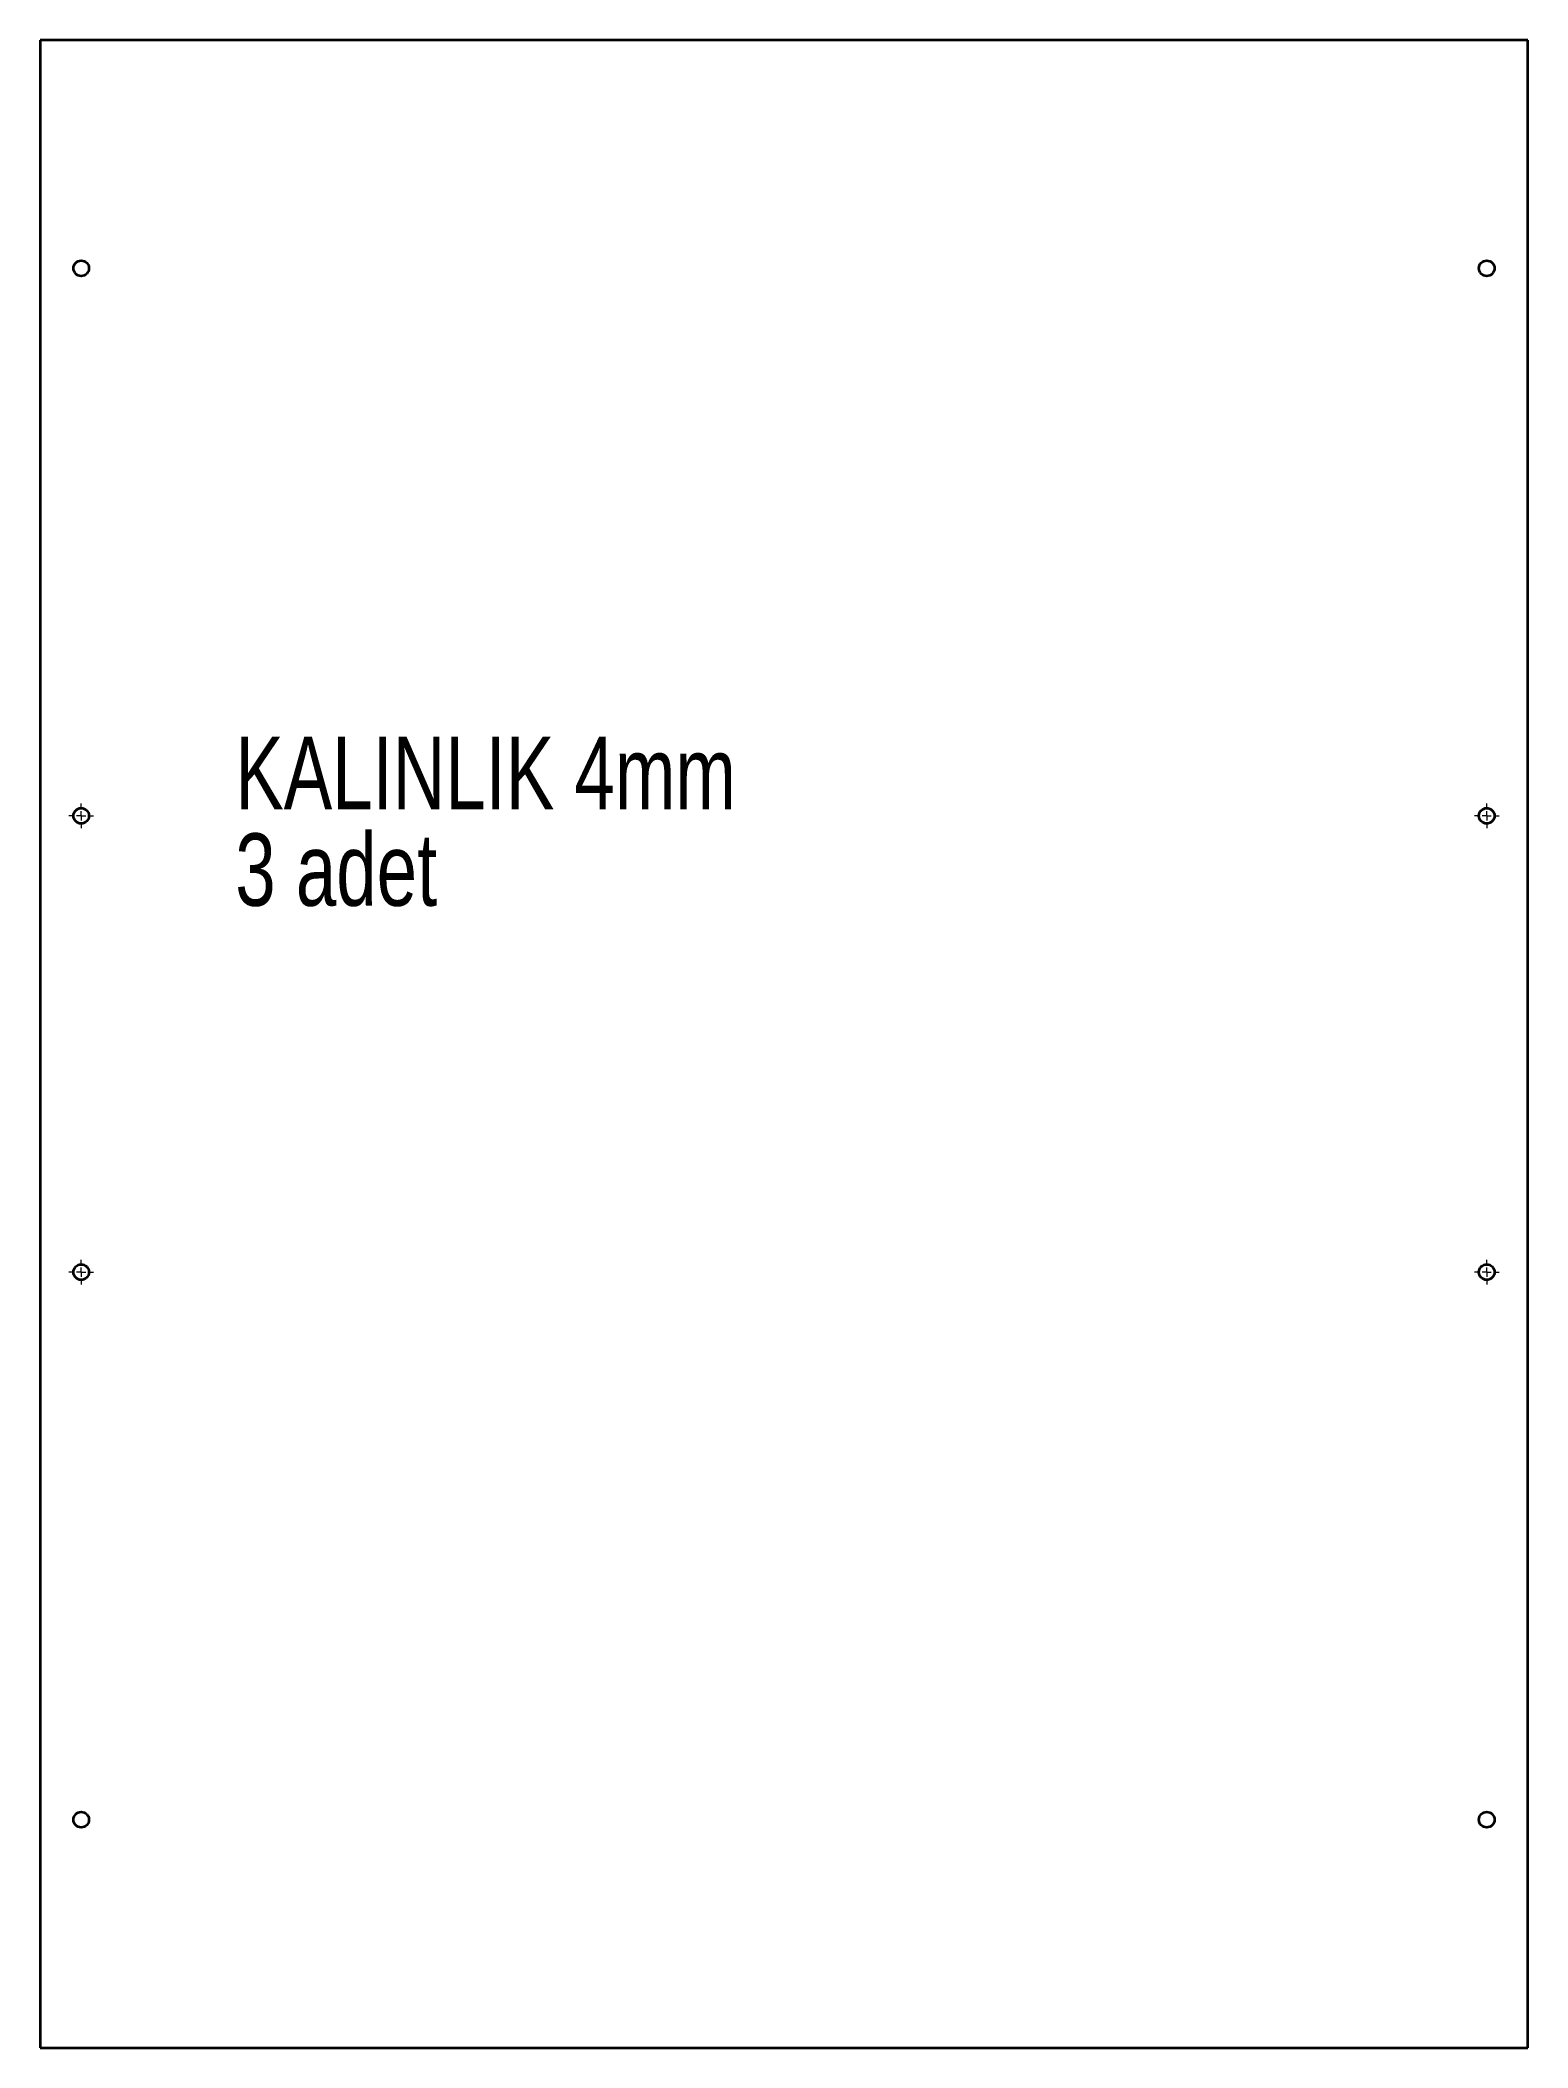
# Model space of a CAD drawing. Header units: millimetres. Extents: x -94 to 721, y -370 to 730.
import ezdxf

# ---------------------------------------------------------------- set-up
doc = ezdxf.new("R2010")
doc.units = ezdxf.units.MM
doc.styles.add('SLDTEXTSTYLE0', font='TXT', dxfattribs={"width": 0.75})

# ---------------------------------------------------------------- blocks, each defined once
blk = doc.blocks.new('SW_CENTERMARKSYMBOL_0')
at = {"color": 0, "linetype": 'Continuous', "lineweight": 18}
for p, q in [((-5, 0), (-6.75, 0)), ((0, 0), (-2.5, 0)), ((0, 5), (0, 6.75)), ((0, 0), (0, 2.5)), ((0, 0), (0, -2.5)), ((0, 0), (2.5, 0)), ((5, 0), (6.75, 0)), ((0, -5), (0, -6.75))]:
    blk.add_line(p, q, dxfattribs=at)
blk = doc.blocks.new('SW_CENTERMARKSYMBOL_1')
at = {"color": 0, "linetype": 'Continuous', "lineweight": 18}
for p, q in [((-5, 0), (-6.75, 0)), ((0, 0), (-2.5, 0)), ((0, 5), (0, 6.75)), ((0, 0), (0, 2.5)), ((0, 0), (0, -2.5)), ((0, 0), (2.5, 0)), ((5, 0), (6.75, 0)), ((0, -5), (0, -6.75))]:
    blk.add_line(p, q, dxfattribs=at)
blk = doc.blocks.new('SW_CENTERMARKSYMBOL_2')
at = {"color": 0, "linetype": 'Continuous', "lineweight": 18}
for p, q in [((-5, 0), (-6.75, 0)), ((0, 0), (-2.5, 0)), ((0, 5), (0, 6.75)), ((0, 0), (0, 2.5)), ((0, 0), (0, -2.5)), ((0, 0), (2.5, 0)), ((5, 0), (6.75, 0)), ((0, -5), (0, -6.75))]:
    blk.add_line(p, q, dxfattribs=at)
blk = doc.blocks.new('SW_CENTERMARKSYMBOL_3')
at = {"color": 0, "linetype": 'Continuous', "lineweight": 18}
for p, q in [((-5, 0), (-6.75, 0)), ((0, 0), (-2.5, 0)), ((0, 5), (0, 6.75)), ((0, 0), (0, 2.5)), ((0, 0), (0, -2.5)), ((0, 0), (2.5, 0)), ((5, 0), (6.75, 0)), ((0, -5), (0, -6.75))]:
    blk.add_line(p, q, dxfattribs=at)

msp = doc.modelspace()

# ---------------------------------------------------------------- linework, layer by layer
at = {"color": 7, "linetype": 'Continuous', "lineweight": 35}
for p, q in [((720.9, 729.8), (-94.1, 729.8)), ((-94.1, 729.8), (-94.1, -370.2)), ((720.9, -370.2), (720.9, 729.8)), ((-94.1, -370.2), (720.9, -370.2))]:
    msp.add_line(p, q, dxfattribs=at)
for centre in [(-71.6, 604.8), (698.4, 604.8), (-71.6, 304.8), (698.4, 304.8), (-71.6, 54.8), (698.4, 54.8), (-71.6, -245.2), (698.4, -245.2)]:
    msp.add_circle(centre, 4.25, dxfattribs=at)

# ---------------------------------------------------------------- block references
at = {"color": 7, "linetype": 'Continuous', "lineweight": 0}
for name, p in [('SW_CENTERMARKSYMBOL_3', (-71.6, 304.8)), ('SW_CENTERMARKSYMBOL_0', (698.4, 304.8)), ('SW_CENTERMARKSYMBOL_2', (-71.6, 54.8)), ('SW_CENTERMARKSYMBOL_1', (698.4, 54.8))]:
    msp.add_blockref(name, p, dxfattribs=at)

# ---------------------------------------------------------------- texts
at = {"color": 7, "linetype": 'Continuous', "lineweight": 0, "attachment_point": 1, "style": 'SLDTEXTSTYLE0'}
for s, insert, char_height in [('KALINLIK 4mm', (12.8, 348.1), 39.688), ('3 adet', (12.8, 295.2), 39.69)]:
    msp.add_mtext(s, dxfattribs=dict(at, insert=insert, char_height=char_height))

doc.saveas('drawing.dxf')
